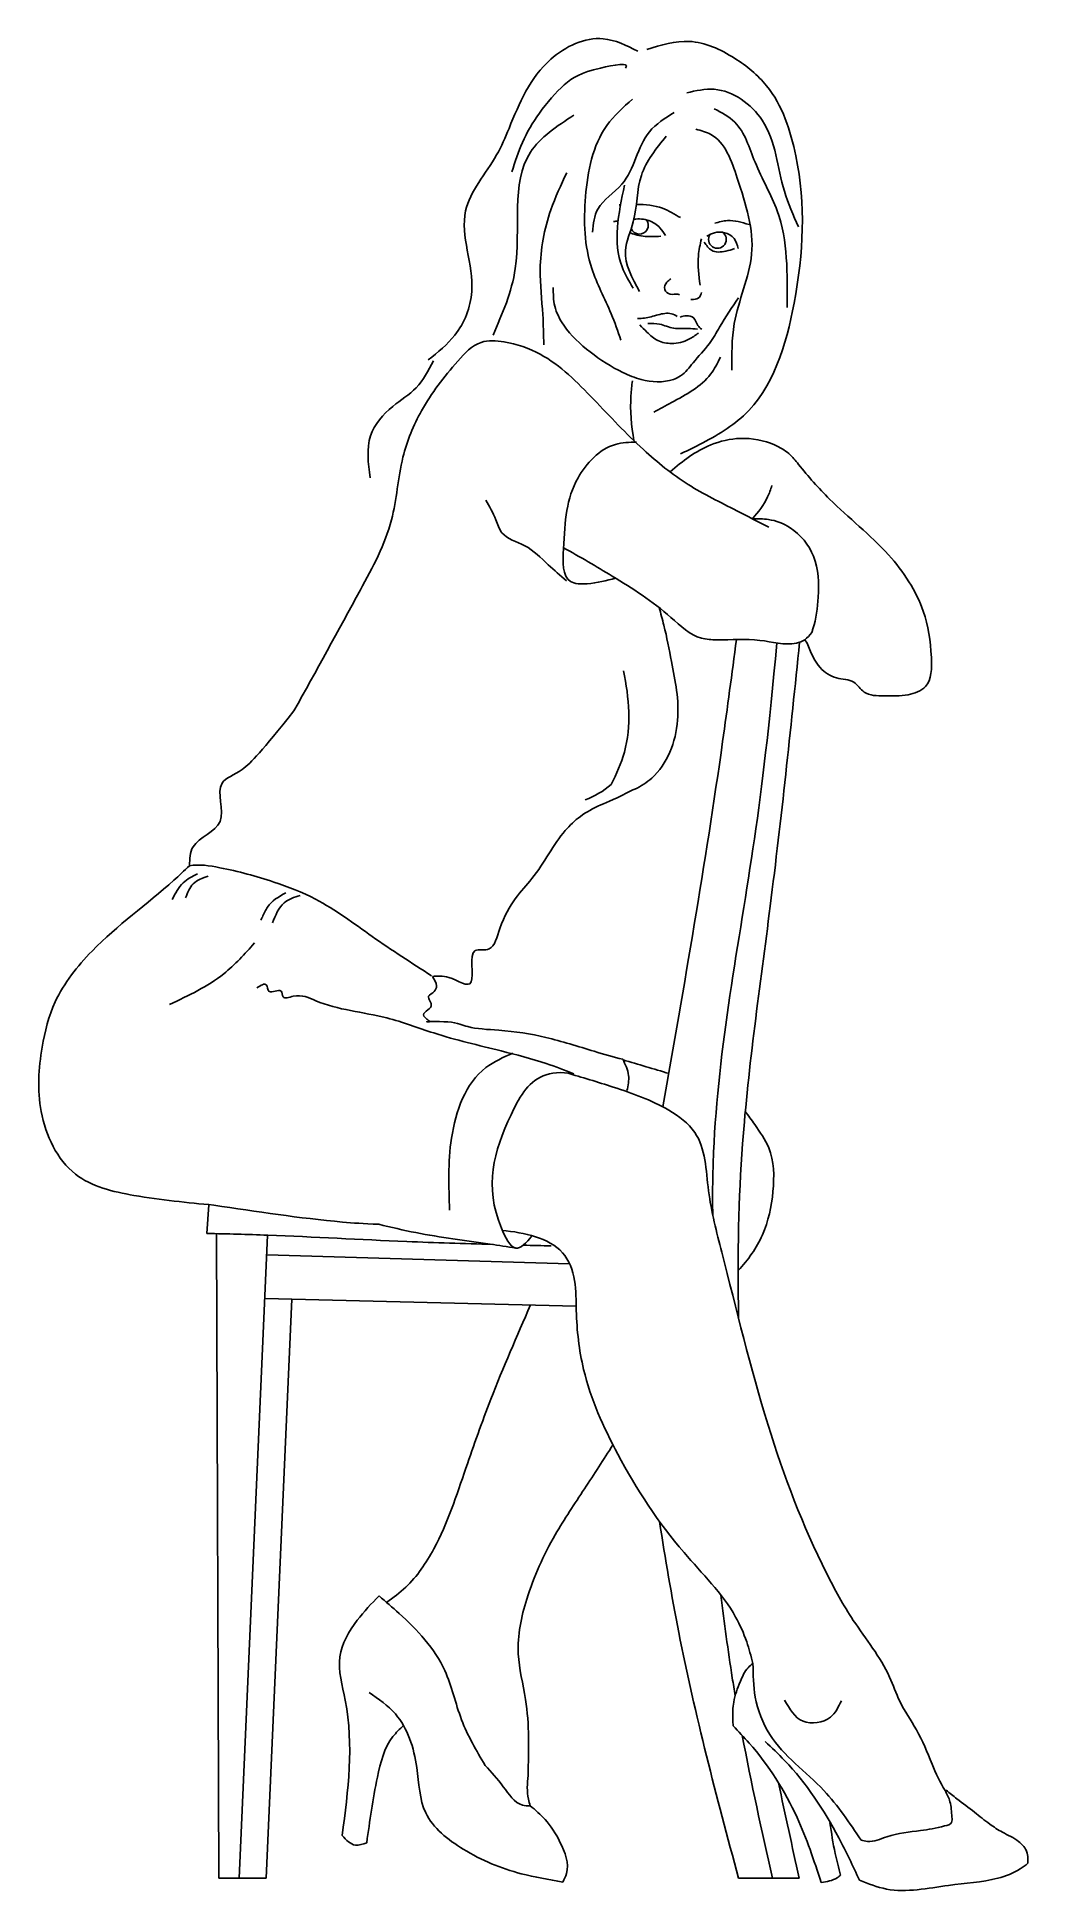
# Model space of a CAD drawing. Header units: millimetres. Extents: x -120 to 535, y -10 to 1217.
import ezdxf

# ---------------------------------------------------------------- set-up
doc = ezdxf.new("R2010")
doc.units = ezdxf.units.MM
doc.layers.add('ceco.net 127', color=7, linetype='Continuous')

msp = doc.modelspace()

# ---------------------------------------------------------------- linework, layer by layer
at = {"layer": 'ceco.net 127'}
for p, q in [((388.9, 816.3), (387.4, 818.7)), ((-6.6, 445.2), (-7.8, 426.2)), ((0, 0), (-1.6, 426.1)), ((32.2, 425), (13.5, 0)), ((231.9, 406.1), (31.7, 412)), ((30.4, 383.2), (236.2, 378.2)), ((48.2, 382.8), (31.3, 0)), ((13.5, 0), (0, 0)), ((31.3, 0), (13.5, 0)), ((365.9, 0), (343.5, 0)), ((383.7, 0), (365.9, 0))]:
    msp.add_line(p, q, dxfattribs=at)
for centre, start, end in [((278, 1092.7), 202.7084, 36.2093), ((329.6, 1083.3), 145.5724, 55.2936)]:
    msp.add_arc(centre, 5.86, start, end, dxfattribs=at)
for points, knots in [([(277, 1207.8), (269.5, 1211.5), (250.5, 1221), (210.5, 1202.2), (196.2, 1167), (181.5, 1132), (152.5, 1100.6), (173.6, 1056.1), (159.2, 1020.2), (144.8, 1008.7), (138.5, 1003.7)], [0, 0, 0, 0, 24.31642, 61.476962, 114.896919, 134.316029, 176.591694, 230.122032, 260.948455, 285.024807, 285.024807, 285.024807, 285.024807]), ([(282.9, 1208.9), (292.3, 1211.8), (312.2, 1217.9), (340.7, 1204.8), (369.4, 1181.3), (388.8, 1122.7), (385.3, 1047.5), (362.6, 972), (323.2, 950.4), (308.7, 943.2), (305.2, 941.5)], [0, 0, 0, 0, 28.660264, 60.598076, 88.471893, 138.690873, 236.058713, 317.712365, 354.66014, 366.469297, 366.469297, 366.469297, 366.469297]), ([(268.8, 1196.6), (272.3, 1200.8), (242, 1195.1), (229.4, 1188), (211.5, 1167.5), (200.3, 1148.3), (195.8, 1134.6), (193.7, 1128)], [0, 0, 0, 0, 16.432496, 42.949573, 67.895053, 90.232161, 110.828455, 110.828455, 110.828455, 110.828455]), ([(309.3, 1180.2), (315.4, 1181.6), (334, 1185.9), (367.9, 1161.3), (369.5, 1122), (379.7, 1099.3), (383.2, 1091.6)], [0, 0, 0, 0, 18.343753, 56.102567, 105.263828, 130.533642, 130.533642, 130.533642, 130.533642]), ([(234.7, 1165.5), (223.6, 1158.2), (189.5, 1135.6), (204, 1072), (187.5, 1034.2), (181.3, 1020.1)], [0, 0, 0, 0, 37.865071, 115.343013, 161.713633, 161.713633, 161.713633, 161.713633]), ([(273.5, 1176.1), (267.3, 1170.6), (248.8, 1154), (240.5, 1111.8), (242, 1068), (258.3, 1038.7), (263.8, 1022.5), (265.8, 1016.6)], [0, 0, 0, 0, 24.479668, 73.468983, 121.153642, 153.733236, 172.475444, 172.475444, 172.475444, 172.475444]), ([(301.1, 1167.3), (295, 1163.5), (277.5, 1152.5), (274, 1121.1), (249, 1106.9), (247.6, 1093.6), (247.1, 1088.1)], [0, 0, 0, 0, 20.893074, 59.988269, 82.808769, 98.459319, 98.459319, 98.459319, 98.459319]), ([(327.5, 1169.6), (332.4, 1167.1), (346.3, 1159.7), (353.9, 1131.6), (376.4, 1094.7), (375.9, 1060.4), (375.6, 1038.3)], [0, 0, 0, 0, 16.112047, 45.756408, 81.19435, 145.449133, 145.449133, 145.449133, 145.449133]), ([(315.3, 1156.2), (318.8, 1155.2), (333.5, 1151.3), (345.1, 1117), (358.6, 1074.8), (338.7, 1033.3), (339.1, 1007.1), (339.2, 996.8)], [0, 0, 0, 0, 10.561142, 44.311499, 95.506773, 142.747399, 173.667974, 173.667974, 173.667974, 173.667974]), ([(295.8, 1151.5), (289.1, 1143.3), (275.6, 1126.7), (277.1, 1098.3), (264.7, 1073), (273.2, 1057.8), (278.2, 1048.8)], [0, 0, 0, 0, 30.594121, 61.752485, 81.607493, 110.174337, 110.174337, 110.174337, 110.174337]), ([(230, 1127.4), (226.2, 1119.3), (216.8, 1099.2), (210.7, 1066.8), (214.4, 1036.9), (214.7, 1020.3), (214.8, 1013.6)], [0, 0, 0, 0, 26.802966, 66.725259, 96.689069, 116.639061, 116.639061, 116.639061, 116.639061]), ([(268.2, 1119.1), (264.2, 1100.3), (259.1, 1076), (271.2, 1055.7), (273.9, 1051.1)], [0, 0, 0, 0, 53.988468, 69.808836, 69.808836, 69.808836, 69.808836]), ([(305.2, 1097.7), (301.3, 1100), (292.3, 1105.5), (282.1, 1106.5), (276, 1106.5)], [0, 0, 0, 0, 1.340403, 3.111734, 3.111734, 3.111734, 3.111734]), ([(295.3, 1085.8), (294.2, 1087.6), (291.5, 1091.9), (284.1, 1096.7), (277.8, 1097), (274.4, 1096.7)], [0, 0, 0, 0, 0.633858, 1.50684, 2.50153, 2.50153, 2.50153, 2.50153]), ([(327.8, 1094), (330.6, 1094.8), (338.2, 1096.9), (345.7, 1094.6), (350.5, 1093.2)], [0, 0, 0, 0, 8.583535, 23.04662, 23.04662, 23.04662, 23.04662]), ([(292.3, 1085.4), (290.1, 1085.3), (284.4, 1085), (277.3, 1085.5), (272.9, 1087.3), (271.8, 1087.9)], [0, 0, 0, 0, 0.64718, 1.711535, 2.089425, 2.089425, 2.089425, 2.089425]), ([(319, 1083.7), (318.2, 1080), (316, 1069.9), (317.3, 1059.6), (318.1, 1053.1)], [0, 0, 0, 0, 11.371402, 30.793953, 30.793953, 30.793953, 30.793953]), ([(340.8, 1077.2), (339, 1076.6), (334.2, 1074.9), (325.5, 1074.5), (322.3, 1079.4), (320.9, 1081.5)], [0, 0, 0, 0, 5.864837, 15.373547, 22.551104, 22.551104, 22.551104, 22.551104]), ([(322.7, 1085.4), (324.3, 1086.3), (327.8, 1088.4), (334.7, 1088.3), (341.3, 1084.5), (342.7, 1079.8), (343.4, 1077.4)], [0, 0, 0, 0, 5.496295, 12.180112, 19.537965, 26.583682, 26.583682, 26.583682, 26.583682]), ([(298.9, 1057.2), (297.9, 1056.6), (295.5, 1055.1), (293.8, 1050.1), (298.3, 1045.9), (302.3, 1047.7), (304.2, 1046.8), (304.6, 1046.6)], [0, 0, 0, 0, 3.535408, 8.449167, 13.176431, 18.351007, 19.511982, 19.511982, 19.511982, 19.511982]), ([(343.5, 1044.8), (339.3, 1038.4), (332.7, 1028.4), (324, 1013.1), (314.3, 1003.3), (307.5, 993.8), (295.6, 988.3), (281.5, 989.2), (263.1, 996.7), (245.2, 1008.2), (229.3, 1022.9), (221.2, 1038.5), (221.1, 1047.4), (221.1, 1051.5)], [0, 0, 0, 0, 23.062308, 35.766927, 52.546045, 64.487845, 69.869394, 91.191106, 104.088276, 129.504346, 154.425813, 168.396393, 180.678389, 180.678389, 180.678389, 180.678389]), ([(319, 1048.3), (318.7, 1047.1), (318.1, 1044.5), (314.6, 1043.5), (312.7, 1043.6), (312.1, 1043.6)], [0, 0, 0, 0, 3.48138, 7.645114, 9.369961, 9.369961, 9.369961, 9.369961]), ([(303, 1032.4), (301.8, 1033.1), (297.9, 1035.2), (290.1, 1033.6), (283, 1031.2), (278.3, 1031.1), (276.7, 1031.1)], [0, 0, 0, 0, 4.246531, 13.110029, 22.208741, 26.956981, 26.956981, 26.956981, 26.956981]), ([(305, 1032), (306.3, 1032.4), (309.2, 1033.2), (314.9, 1032.2), (315.7, 1026.6), (318.3, 1024.7), (319.2, 1024)], [0, 0, 0, 0, 4.186219, 9.1026, 14.984703, 18.493539, 18.493539, 18.493539, 18.493539]), ([(317.1, 1021.4), (315, 1019.9), (309.8, 1016.1), (300.3, 1013.8), (289.9, 1015.7), (283.5, 1021.4), (279.8, 1025.2), (278.3, 1026.8)], [0, 0, 0, 0, 7.47368, 19.239161, 28.499982, 37.726255, 44.432297, 44.432297, 44.432297, 44.432297]), ([(316.4, 1024), (314.4, 1024.2), (309.2, 1024.7), (300.6, 1023.7), (292.1, 1027.8), (286.3, 1027.7), (283.6, 1027.7)], [0, 0, 0, 0, 6.052362, 15.757071, 25.381995, 33.155797, 33.155797, 33.155797, 33.155797]), ([(363.6, 893), (356.6, 896.6), (338.7, 906), (309.3, 920.3), (277.6, 945.8), (248.3, 977.4), (219.8, 1006.3), (192.3, 1015.9), (171.1, 1017.2), (152.6, 997.4), (134, 973.3), (118.9, 936.8), (116.8, 894.2), (86.9, 839.3), (64.4, 798.1), (49.7, 771.6)], [0, 0, 0, 0, 2.389872, 6.052989, 9.786812, 14.46059, 19.087114, 21.622005, 23.129724, 25.103443, 29.171959, 32.490866, 36.701456, 41.759797, 50.884138, 50.884138, 50.884138, 50.884138]), ([(141.9, 1003), (138.5, 996.6), (132.1, 984.2), (113.1, 973.1), (96.4, 953.4), (98.8, 935.4), (100.1, 925.8)], [0, 0, 0, 0, 21.096092, 40.836688, 65.140805, 92.871362, 92.871362, 92.871362, 92.871362]), ([(331.6, 1005.4), (329.6, 1001.5), (322.8, 988), (304.6, 978.5), (291.4, 971.2), (287.6, 969.1)], [0, 0, 0, 0, 12.878561, 44.80114, 58.194866, 58.194866, 58.194866, 58.194866]), ([(273.4, 989.9), (273, 986.7), (271.5, 973.4), (272.7, 960.2), (274.4, 950.3)], [0, 0, 0, 0, 3.794364, 15.387083, 15.387083, 15.387083, 15.387083]), ([(276.2, 949.3), (271.4, 949.2), (255.4, 948.8), (230.2, 921.6), (228.5, 891), (226.7, 855.7), (246.8, 855.2), (256.3, 857.8), (262.2, 859.4)], [0, 0, 0, 0, 1.417978, 4.733185, 9.510014, 11.720851, 12.838885, 14.744724, 14.744724, 14.744724, 14.744724]), ([(388.9, 816.3), (391.2, 810.5), (395.1, 800.7), (407.5, 792.2), (420, 792.8), (426.7, 781.5), (441, 781.7), (454.3, 781.1), (471.3, 787.3), (471.4, 811.9), (466.9, 841.9), (442.3, 879.5), (408.1, 905.3), (387.6, 929), (376.9, 942.5), (364, 949.9), (345.7, 953.3), (320.6, 947.5), (306.6, 936.8), (298.3, 929.6)], [0, 0, 0, 0, 7.037203, 11.938606, 16.492033, 20.104114, 25.3025, 31.383012, 36.261357, 43.864679, 55.773167, 72.623646, 93.32065, 105.147945, 108.861247, 113.075044, 121.928435, 129.699647, 142.13388, 142.13388, 142.13388, 142.13388]), ([(365.6, 920.6), (364.8, 918), (361.9, 909.9), (356.7, 903.1), (352.7, 898.6)], [0, 0, 0, 0, 3.100633, 9.925723, 9.925723, 9.925723, 9.925723]), ([(229.9, 857.7), (225.8, 861.1), (216.6, 868.9), (204.3, 881.9), (187.1, 885.9), (182.8, 899.9), (178.9, 906.8), (176.5, 911)], [0, 0, 0, 0, 16.053867, 36.102385, 53.462842, 62.918726, 77.548898, 77.548898, 77.548898, 77.548898]), ([(391.9, 823.4), (392.2, 824.3), (394.8, 831.7), (396.9, 848.7), (396.2, 873.8), (381.1, 892.5), (365.1, 898.7), (356.5, 898.6), (353, 898.5)], [1.679162, 1.679162, 1.679162, 1.679162, 2.669849, 10.819852, 21.30303, 30.674677, 36.60357, 40.561192, 40.561192, 40.561192, 40.561192]), ([(391.9, 823.4), (390.5, 821.6), (387.9, 818.3), (375.8, 814.2), (356.2, 820.2), (335.5, 818.2), (313.9, 819.2), (293.3, 839.9), (263.2, 859.2), (238.8, 873.4), (227.9, 879.5)], [0.298933, 0.298933, 0.298933, 0.298933, 2.883031, 5.141223, 14.473524, 25.412462, 29.373893, 38.756401, 57.036162, 71.418189, 71.418189, 71.418189, 71.418189]), ([(294.2, 828.2), (296.2, 820.4), (300, 799.5), (307.3, 765), (294.7, 731.6), (279.1, 721.9), (275.1, 719.8)], [0, 0, 0, 0, 2.460871, 6.361729, 10.557476, 11.895862, 11.895862, 11.895862, 11.895862]), ([(342.1, 818.8), (339.2, 796.3), (325.5, 693), (307.7, 590.2), (293.5, 509.9)], [4.272031, 4.272031, 4.272031, 4.272031, 30.469841, 124.721543, 124.721543, 124.721543, 124.721543]), ([(368.9, 816.5), (363.6, 759.7), (351.3, 654.2), (327.3, 535.6), (326.3, 452.3), (326.5, 438.5)], [3.88585, 3.88585, 3.88585, 3.88585, 46.246825, 126.650105, 142.609219, 142.609219, 142.609219, 142.609219]), ([(343.6, 370.3), (342.8, 413.4), (344.5, 498.9), (366.3, 647.6), (378, 758.9), (383.9, 817.1)], [11.679891, 11.679891, 11.679891, 11.679891, 55.609278, 117.278967, 184.892951, 184.892951, 184.892951, 184.892951]), ([(267.5, 798.1), (271.3, 780.3), (273.4, 753.3), (262.9, 729.9), (259.3, 722.9)], [3.621138, 3.621138, 3.621138, 3.621138, 8.998852, 11.32524, 11.32524, 11.32524, 11.32524]), ([(-19.4, 669.3), (-19.2, 673.8), (-18.7, 686.9), (9.2, 694.5), (-4.9, 724.6), (17, 731.3), (28, 745), (49.7, 771.6)], [0, 0, 0, 0, 1.25906, 3.720999, 6.248529, 7.746783, 9.593308, 9.593308, 9.593308, 9.593308]), ([(141.2, 596.1), (144.6, 596.4), (153.4, 597.1), (172.2, 582.9), (163.4, 617.6), (181.2, 610.9), (188.8, 642.2), (211.1, 662), (225.2, 692), (245.2, 707.3), (262.6, 713.4), (273.6, 719.5)], [0, 0, 0, 0, 1.129086, 2.863609, 4.608983, 5.506153, 6.61826, 10.084746, 14.473777, 17.691712, 19.124014, 19.124014, 19.124014, 19.124014]), ([(-19.4, 669.3), (-22.8, 666), (-43.7, 646.5), (-78.2, 622), (-109, 583.5), (-118.4, 545.7), (-121.1, 505.4), (-100.4, 460.9), (-51.6, 449.5), (-20.7, 446.6), (-3.3, 444.9)], [63.272115, 63.272115, 63.272115, 63.272115, 64.680006, 71.831991, 75.976031, 79.095925, 83.341776, 88.06122, 92.178957, 97.492046, 97.492046, 97.492046, 97.492046]), ([(-14.1, 664), (-17.5, 662.3), (-24.9, 658.4), (-28.7, 651), (-30.7, 646.9)], [0, 0, 0, 0, 11.184456, 24.357027, 24.357027, 24.357027, 24.357027]), ([(140.6, 596.5), (127.5, 605), (101.7, 621.6), (69.3, 646.3), (34.2, 659.8), (6.6, 667.3), (-12.9, 670.4), (-19.4, 669.3)], [0, 0, 0, 0, 4.695034, 9.195221, 12.168913, 15.867904, 17.87622, 17.87622, 17.87622, 17.87622]), ([(-7, 662.4), (-10.7, 661.1), (-17.9, 658.7), (-20.6, 651.5), (-21.9, 648)], [0, 0, 0, 0, 11.116698, 21.738402, 21.738402, 21.738402, 21.738402]), ([(44.3, 651.4), (39.7, 648.8), (32.7, 644.9), (29.6, 636.8), (28.1, 633.9), (27.8, 633.2)], [0, 0, 0, 0, 15.356539, 22.76494, 25.234389, 25.234389, 25.234389, 25.234389]), ([(53.7, 649.7), (49.9, 648.4), (41, 645.4), (37.5, 636.5), (35.5, 631.5)], [0, 0, 0, 0, 11.613563, 26.956588, 26.956588, 26.956588, 26.956588]), ([(23.6, 618.2), (17.2, 611), (1.5, 593.5), (-19.9, 583.5), (-32.5, 577.6)], [0, 0, 0, 0, 28.703255, 69.877586, 69.877586, 69.877586, 69.877586]), ([(234.7, 531.8), (228.7, 534.1), (213, 540.1), (181.8, 548.3), (146.1, 556.4), (106.7, 571.8), (73.3, 574.3), (53.3, 585.4), (41.8, 580.3), (42, 589.6), (32.3, 582.9), (32.2, 593), (27.8, 590.2), (25.2, 588.6)], [0, 0, 0, 0, 19.519848, 50.311799, 96.582227, 129.130767, 177.358923, 192.606638, 199.348135, 203.351519, 211.170012, 215.873225, 222.350739, 222.350739, 222.350739, 222.350739]), ([(267, 541.3), (260.7, 543), (243.7, 547.7), (216.7, 556.6), (189.6, 560.6), (165, 561.6), (155.9, 566.9), (133.5, 566.2), (140.9, 565.9), (130.5, 571.4), (144.4, 575.2), (136.2, 583.3), (143, 585.4), (144.6, 590.9), (142.5, 594.1), (141.2, 596.1)], [0, 0, 0, 0, 19.491118, 52.82758, 84.211914, 104.803075, 118.446219, 131.399532, 132.081257, 137.14704, 145.465465, 152.158748, 157.002314, 160.98998, 167.769827, 167.769827, 167.769827, 167.769827]), ([(194.4, 545.4), (188.1, 542.6), (165.6, 532.8), (150.6, 489.9), (152, 457.2), (152.6, 441.6)], [0, 0, 0, 0, 20.299756, 72.083523, 119.83952, 119.83952, 119.83952, 119.83952]), ([(267, 541.3), (268.7, 537.8), (272.1, 531.2), (270.5, 524), (269.8, 520.6)], [0, 0, 0, 0, 11.350849, 21.502647, 21.502647, 21.502647, 21.502647]), ([(234.7, 531.8), (225.8, 533.1), (206.6, 531.2), (184.5, 489.6), (173.9, 453.1), (195.5, 411.6), (203.2, 419.8), (207, 424.7)], [0, 0, 0, 0, 1.533993, 4.744248, 12.275479, 13.891787, 15.334474, 15.334474, 15.334474, 15.334474]), ([(229.6, 532.4), (240.1, 529.4), (263.1, 522.4), (292.8, 512.1), (321.7, 490.7), (322.2, 452.8), (339, 389.6), (359.5, 302.9), (390.2, 221.7), (419.9, 167.4), (441, 141.9), (449.9, 115.2), (462.4, 97.6), (470.7, 77.2), (476.6, 63.2), (480.2, 57.9)], [83.173505, 83.173505, 83.173505, 83.173505, 95.70753, 111.022811, 119.710552, 134.961987, 150.950589, 196.537072, 237.059719, 250.877977, 268.013608, 274.662543, 283.105639, 292.695695, 300.20968, 300.20968, 300.20968, 300.20968]), ([(348, 506.9), (350.1, 504), (355.6, 496.2), (367, 480.3), (367.4, 453.5), (361.2, 424.4), (349.9, 408.8), (343.3, 401.6)], [1.141599, 1.141599, 1.141599, 1.141599, 5.264141, 12.170496, 23.317227, 34.732545, 45.927279, 45.927279, 45.927279, 45.927279]), ([(105.7, 432.3), (95.5, 432.6), (60.2, 435.3), (25, 440.6), (-3.3, 444.9)], [6.763627, 6.763627, 6.763627, 6.763627, 8.832191, 17.419146, 17.419146, 17.419146, 17.419146]), ([(196.3, 416.5), (190.7, 417.4), (168.7, 420.9), (138.2, 424.5), (113.9, 430.3), (105.7, 432.3)], [0, 0, 0, 0, 1.717725, 6.672631, 9.19804, 9.19804, 9.19804, 9.19804]), ([(180.9, 418.9), (162, 419.5), (112.5, 421), (49.6, 424.7), (5.6, 425.9), (-7.8, 426.2)], [14.948801, 14.948801, 14.948801, 14.948801, 36.801012, 72.181761, 87.683822, 87.683822, 87.683822, 87.683822]), ([(353.1, 141.9), (351.8, 146.7), (349, 157.3), (337.2, 184.2), (300.3, 219.9), (265.1, 274), (240.4, 328.8), (235.9, 368.8), (236.4, 395), (229.1, 415.5), (208.9, 425.2), (194.7, 427.5), (187.2, 428.2)], [1.602756, 1.602756, 1.602756, 1.602756, 7.333884, 14.256433, 35.262256, 65.481519, 88.713974, 103.824003, 111.492883, 119.188545, 127.163447, 135.82375, 135.82375, 135.82375, 135.82375]), ([(111, 182.4), (115.4, 185.5), (128.1, 194.9), (148.1, 224.7), (162.1, 268.3), (181.6, 322.8), (197, 358.3), (206.1, 378.9)], [1.481493, 1.481493, 1.481493, 1.481493, 7.668692, 19.803635, 41.898118, 60.520539, 86.597949, 86.597949, 86.597949, 86.597949]), ([(204.4, 67.8), (204.9, 84.7), (205.7, 111.8), (195.2, 150.2), (203.2, 188.3), (219.7, 224.6), (241.6, 256.9), (254.3, 276.7), (260.5, 286.4)], [0, 0, 0, 0, 19.412422, 31.182426, 45.255675, 63.176069, 77.061224, 90.337594, 90.337594, 90.337594, 90.337594]), ([(291.3, 235.7), (295.2, 211.2), (308.4, 131.8), (329.1, 53.9), (343.5, 0)], [5.478592, 5.478592, 5.478592, 5.478592, 34.144361, 98.507765, 98.507765, 98.507765, 98.507765]), ([(106, 186.6), (101, 181.5), (89.8, 170), (76.1, 146), (90.7, 97.3), (85.5, 57.9), (81.6, 28.2)], [0, 0, 0, 0, 21.788193, 48.404114, 77.385342, 166.848757, 166.848757, 166.848757, 166.848757]), ([(106, 186.6), (110.4, 182.8), (127, 168.6), (151, 143.1), (158.6, 104.1), (170.3, 84.3), (176.1, 74.5)], [0, 0, 0, 0, 17.570555, 65.886867, 100.310223, 134.296477, 134.296477, 134.296477, 134.296477]), ([(331.9, 187.1), (334.1, 168.8), (337.1, 146.6), (340.7, 124.5), (341.3, 120.6)], [2.580361, 2.580361, 2.580361, 2.580361, 8.101763, 9.301085, 9.301085, 9.301085, 9.301085]), ([(340, 100.7), (339.5, 109.2), (340.1, 118.4), (343.7, 127.6), (348.1, 137.9), (351.9, 141.1), (353.1, 141.9)], [0, 0, 0, 0, 4.743602, 11.467955, 15.55849, 17.230394, 17.230394, 17.230394, 17.230394]), ([(424.6, 25.1), (416.9, 36.5), (399.8, 62.3), (365.9, 85.8), (353.4, 118.2), (353.2, 134.5), (353.1, 141.9)], [0, 0, 0, 0, 41.142871, 92.552456, 119.035386, 141.292345, 141.292345, 141.292345, 141.292345]), ([(99.4, 122.7), (105.6, 118.4), (122.6, 106.7), (132.2, 75.9), (132.8, 40), (163.3, 16), (195.2, 2.9), (218.2, -1), (227.5, -2.6)], [0, 0, 0, 0, 22.408422, 60.60486, 91.128478, 125.691879, 167.207208, 195.351357, 195.351357, 195.351357, 195.351357]), ([(411.5, 117.3), (409.6, 113.2), (405, 103.4), (383.8, 100.3), (377.3, 111.9), (374, 117.7)], [0, 0, 0, 0, 13.026475, 31.300647, 49.867653, 49.867653, 49.867653, 49.867653]), ([(122.2, 100.8), (119.6, 98.5), (110.2, 89.6), (103.1, 61.4), (99.8, 37.8), (97.8, 23.4)], [1.788935, 1.788935, 1.788935, 1.788935, 5.68942, 16.736875, 33.650146, 33.650146, 33.650146, 33.650146]), ([(340, 100.7), (343.6, 96.9), (360.7, 79.1), (382.4, 44.6), (393.4, 11.7), (398.2, -2.8)], [0, 0, 0, 0, 6.007294, 28.527302, 46.110437, 46.110437, 46.110437, 46.110437]), ([(423.5, -1.3), (419.1, 8.1), (405.8, 36.2), (385.1, 67.9), (365.5, 86.2), (361.1, 90.3)], [0, 0, 0, 0, 31.170504, 93.602355, 111.549591, 111.549591, 111.549591, 111.549591]), ([(176.1, 74.5), (180.1, 70.1), (188, 61.5), (196.5, 48), (204.1, 47.8), (205.9, 47.9)], [0, 0, 0, 0, 7.105392, 13.867924, 15.936416, 15.936416, 15.936416, 15.936416]), ([(204.4, 67.8), (204, 62.5), (203.4, 55.7), (205.4, 49.3), (205.9, 47.9)], [0, 0, 0, 0, 6.008597, 7.760539, 7.760539, 7.760539, 7.760539]), ([(480.2, 57.9), (481.4, 55.4), (484.1, 49.9), (484.3, 42.9), (485, 35.9), (475.4, 33.2), (462.2, 31), (444.5, 29.3), (431.7, 23.3), (426, 24.7), (424.6, 25.1)], [0, 0, 0, 0, 7.933547, 18.216722, 21.695946, 26.843421, 42.9848, 65.729413, 78.897326, 83.164709, 83.164709, 83.164709, 83.164709]), ([(480.7, 58.1), (483, 56.2), (489.3, 51.3), (499.1, 44.1), (508.7, 36.1), (518.5, 29.7), (527.7, 25.8), (534.8, 18.5), (534.8, 12.9), (534.8, 9.9)], [0, 0, 0, 0, 9.121223, 23.841741, 36.523701, 46.581912, 58.835757, 66.53536, 75.162856, 75.162856, 75.162856, 75.162856]), ([(227.5, -2.6), (228.4, -0.7), (232.6, 7.5), (226.4, 23.5), (217.3, 38.1), (209.3, 45), (205.9, 47.9)], [0, 0, 0, 0, 6.002059, 27.330502, 45.25619, 58.580092, 58.580092, 58.580092, 58.580092]), ([(97.8, 23.4), (95.2, 22.5), (89, 20.2), (84.3, 25.2), (81.6, 28.2)], [0, 0, 0, 0, 7.654958, 18.377714, 18.377714, 18.377714, 18.377714]), ([(404, 36.6), (405, 29.8), (406.7, 18.2), (409.7, 6.8), (411, 2)], [0, 0, 0, 0, 7.924039, 13.621713, 13.621713, 13.621713, 13.621713]), ([(411, 2), (410.3, 1.4), (406.6, -1.5), (402, -2.4), (398.2, -2.8)], [0.965456, 0.965456, 0.965456, 0.965456, 2.086097, 6.387899, 6.387899, 6.387899, 6.387899]), ([(534.8, 9.9), (533.2, 8.5), (527.3, 3.9), (509.6, -2.5), (479.9, -4.1), (448.2, -11.2), (429.4, -3.7), (423.5, -1.3)], [0.0004796, 0.0004796, 0.0004796, 0.0004796, 0.0068175, 0.022786, 0.0557084, 0.0968214, 0.115568, 0.115568, 0.115568, 0.115568])]:
    msp.add_open_spline(points, degree=3, knots=knots, dxfattribs=at)
for points in [[(265.6, 1106.1), (265.3, 1106.1), (265, 1106.1), (264.7, 1106.1)], [(263.9, 1095.5), (262.9, 1095.4), (262, 1095.2), (261, 1095.1)], [(291.1, 840), (292.1, 836.1), (293.2, 832.1), (294.2, 828.2)], [(242.2, 712.8), (248.6, 715.2), (254.3, 718.6), (259.3, 722.9)], [(275.1, 719.8), (274.6, 719.7), (274.1, 719.6), (273.6, 719.5)], [(267.2, 540.9), (277.4, 538), (287.5, 534.9), (297.7, 531.9)], [(219.7, 417.9), (213.6, 418.1), (207.4, 418.3), (201.3, 418.4)], [(346, 94.4), (352, 62.8), (358.9, 31.4), (365.9, 0)], [(370, 62.9), (374.4, 41.9), (379, 20.9), (383.7, 0)]]:
    msp.add_open_spline(points, degree=3, dxfattribs=at)

doc.saveas('drawing.dxf')
